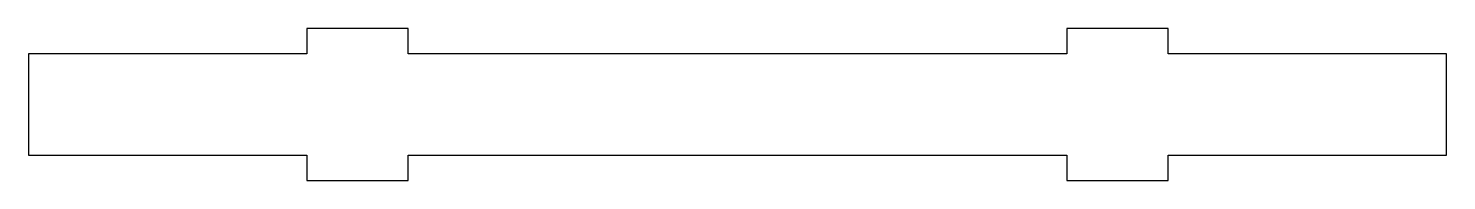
# Model space of a CAD drawing. Header units: millimetres. Extents: x 0 to 280, y -30 to 0.
import ezdxf

# ---------------------------------------------------------------- set-up
doc = ezdxf.new("R2010")
doc.units = ezdxf.units.MM

msp = doc.modelspace()

# ---------------------------------------------------------------- linework, layer by layer
at = {"color": 7, "linetype": 'Continuous', "lineweight": 25}
for p, q in [((75, 0), (55, 0)), ((55, 0), (55, -5)), ((75, -5), (75, 0)), ((225, 0), (205, 0)), ((205, 0), (205, -5)), ((225, -5), (225, 0)), ((55, -5), (0, -5)), ((0, -5), (0, -25)), ((205, -5), (75, -5)), ((280, -5), (225, -5)), ((280, -25), (280, -5)), ((0, -25), (55, -25)), ((55, -25), (55, -30)), ((75, -30), (75, -25)), ((75, -25), (205, -25)), ((205, -25), (205, -30)), ((225, -30), (225, -25)), ((225, -25), (280, -25)), ((55, -30), (75, -30)), ((205, -30), (225, -30))]:
    msp.add_line(p, q, dxfattribs=at)

doc.saveas('drawing.dxf')
